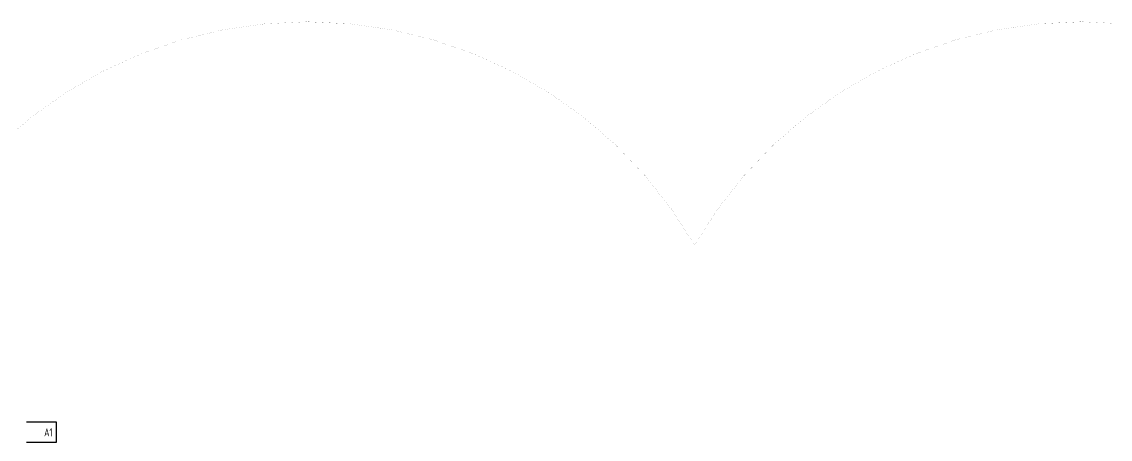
# Model space of a CAD drawing. Extents: x -655480 to 203344, y -294099 to 287156.
# Drawn here: x -541878 to -433071, y 226467 to 268242 of the extents above; entities that cross this region are included whole.
import ezdxf
from ezdxf.enums import TextEntityAlignment as Align

# ---------------------------------------------------------------- set-up
doc = ezdxf.new("R2010")
doc.units = 0
doc.header["$LTSCALE"] = 1000
doc.layers.add('S-0-MODIFY', color=201, linetype='CONTINUOUS')
doc.layers.add('审图修改', color=2, linetype='CONTINUOUS', plot=False)
doc.styles.add('TSSD_REIN', font='tssdeng.shx', dxfattribs={"width": 0.7, "height": 300, "bigfont": 'tssdchn.shx'})

msp = doc.modelspace()

# ---------------------------------------------------------------- linework, layer by layer
at = {"layer": 'S-0-MODIFY'}
msp.add_lwpolyline([(-541407.71, 226182.28), (-538407.71, 226182.28), (-538407.71, 228182.28), (-541407.71, 228182.28)], dxfattribs=at)
at = {"layer": '审图修改', "color": 2, "const_width": 5}
msp.add_lwpolyline([(-629412.51, 245898.24, -0.577350269), (-552020.1, 245898.24, -0.577350269), (-474627.68, 245898.24, -0.577350269), (-397235.26, 245898.24, -0.577350269), (-319842.84, 245898.24, -0.577350269), (-242450.43, 245898.24, -0.577350269), (-242450.43, 168505.82, -0.577350269), (-242450.43, 91113.4, -0.577350269), (-242450.43, 13720.99, -0.577350269), (-242450.43, -63671.43, -0.577350269), (-242450.43, -141063.85, -0.577350269), (-319842.84, -141063.85, -0.577350269), (-397235.26, -141063.85, -0.577350269), (-474627.68, -141063.85, -0.577350269), (-552020.1, -141063.85, -0.577350269), (-629412.51, -141063.85, -0.577350269), (-629412.51, -63671.43, -0.577350269), (-629412.51, 13720.99, -0.577350269), (-629412.51, 91113.4, -0.577350269), (-629412.51, 168505.82, -0.577350269), (-629412.51, 245898.24, -0.577350269), (-629412.51, 245898.24, -0.577350269)], format="xyb", dxfattribs=at)

# ---------------------------------------------------------------- texts
at = {"layer": 'S-0-MODIFY', "style": 'TSSD_REIN', "width": 0.7}
msp.add_text('A1', height=800, dxfattribs=at).set_placement((-538806.82, 226753.74), align=Align.RIGHT)

doc.saveas('drawing.dxf')
